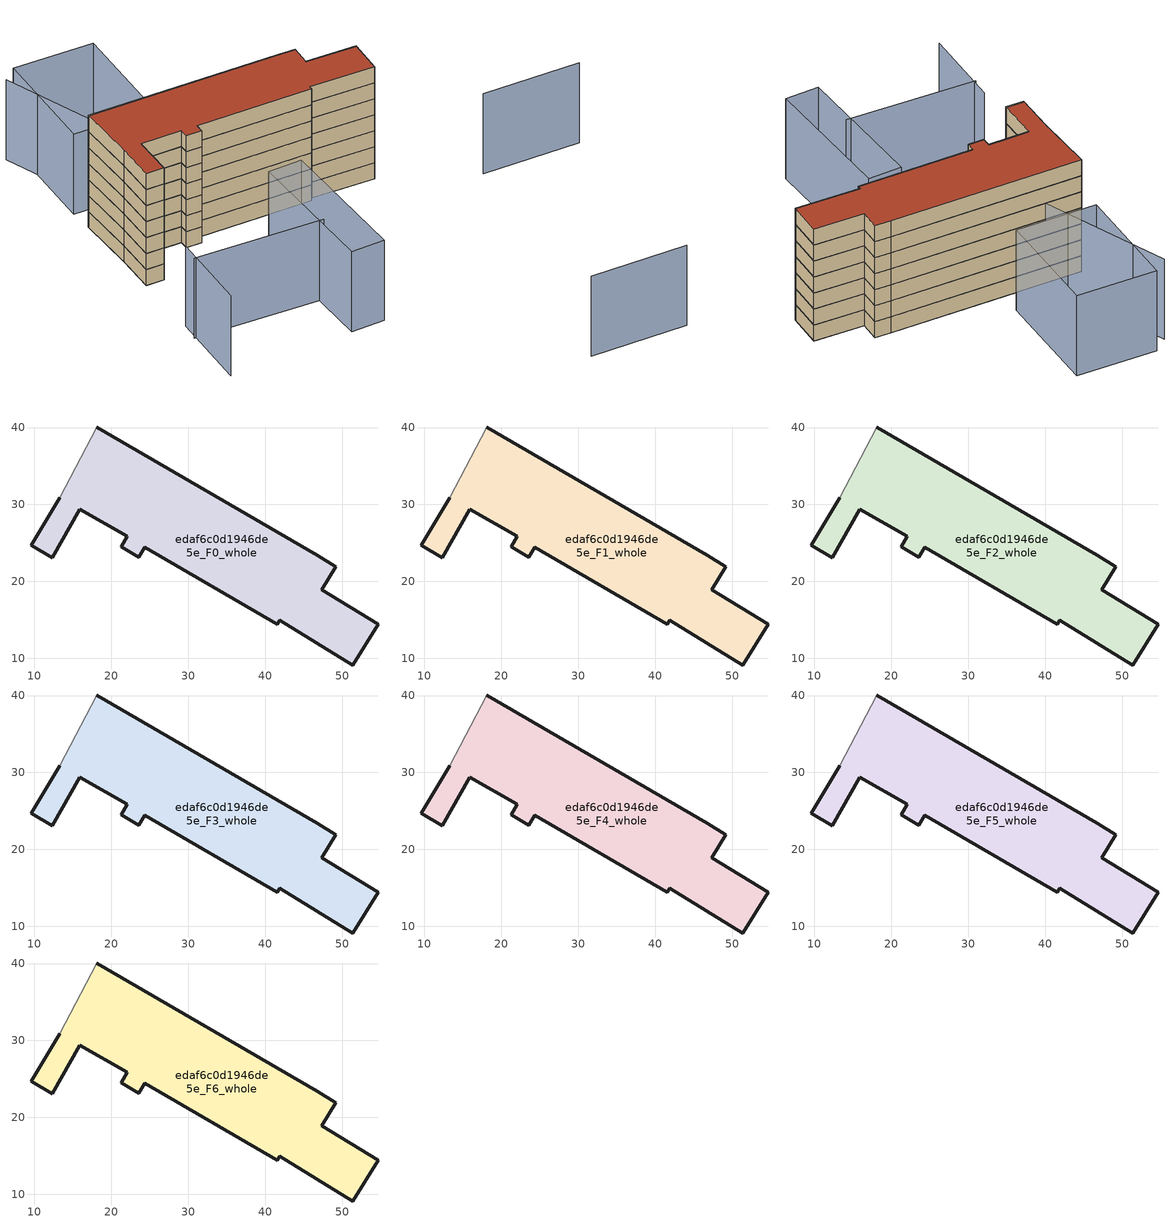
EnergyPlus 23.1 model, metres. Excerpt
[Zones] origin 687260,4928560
edaf6c0d1946de5e_F0_whole
 floor ground (EU_floor_Construction): 51.39,9.14 54.64,14.42 47.31,18.93 49.16,21.93 46.78,23.39 18.11,40.07 13.26,30.87 9.62,24.71 12.31,23.11 15.92,29.36 22.04,25.87 21.26,24.5 23.58,23.17 24.32,24.45 41.56,14.42 41.88,14.96 z0
 wall outside (EU_wall_Construction): 18.11,40.07 46.78,23.39 49.16,21.93 47.31,18.93 54.64,14.42 51.39,9.14 41.88,14.96 41.56,14.42 24.32,24.45 23.58,23.17 21.26,24.5 22.04,25.87 15.92,29.36 12.31,23.11 9.62,24.71 13.26,30.87 z0:3
 wall adiabatic (EU_wall_Construction): 13.26,30.87 18.11,40.07 z0:3
edaf6c0d1946de5e_F1_whole
 floor to edaf6c0d1946de5e_F0_whole (EU_floor_Construction): 51.39,9.14 54.64,14.42 47.31,18.93 49.16,21.93 46.77,23.39 18.11,40.07 13.26,30.87 9.62,24.71 12.31,23.11 15.92,29.36 22.04,25.87 21.26,24.5 23.58,23.17 24.32,24.45 41.56,14.42 41.88,14.96 z3
 wall outside (EU_wall_Construction): 18.11,40.07 46.78,23.39 49.16,21.93 47.31,18.93 54.64,14.42 51.39,9.14 41.88,14.96 41.56,14.42 24.32,24.45 23.58,23.17 21.26,24.5 22.04,25.87 15.92,29.36 12.31,23.11 9.62,24.71 13.26,30.87 z3:6
 wall adiabatic (EU_wall_Construction): 13.26,30.87 18.11,40.07 z3:6
edaf6c0d1946de5e_F2_whole
 floor to edaf6c0d1946de5e_F1_whole (EU_floor_Construction): 51.39,9.14 54.64,14.42 47.31,18.93 49.16,21.93 46.77,23.39 18.11,40.07 13.26,30.87 9.62,24.71 12.31,23.11 15.92,29.36 22.04,25.87 21.26,24.5 23.58,23.17 24.32,24.45 41.56,14.42 41.88,14.96 z6
 wall outside (EU_wall_Construction): 18.11,40.07 46.78,23.39 49.16,21.93 47.31,18.93 54.64,14.42 51.39,9.14 41.88,14.96 41.56,14.42 24.32,24.45 23.58,23.17 21.26,24.5 22.04,25.87 15.92,29.36 12.31,23.11 9.62,24.71 13.26,30.87 z6:9
 wall adiabatic (EU_wall_Construction): 13.26,30.87 18.11,40.07 z6:9
edaf6c0d1946de5e_F3_whole
 floor to edaf6c0d1946de5e_F2_whole (EU_floor_Construction): 51.39,9.14 54.64,14.42 47.31,18.93 49.16,21.93 46.77,23.39 18.11,40.07 13.26,30.87 9.62,24.71 12.31,23.11 15.92,29.36 22.04,25.87 21.26,24.5 23.58,23.17 24.32,24.45 41.56,14.42 41.88,14.96 z9
 wall outside (EU_wall_Construction): 18.11,40.07 46.78,23.39 49.16,21.93 47.31,18.93 54.64,14.42 51.39,9.14 41.88,14.96 41.56,14.42 24.32,24.45 23.58,23.17 21.26,24.5 22.04,25.87 15.92,29.36 12.31,23.11 9.62,24.71 13.26,30.87 z9:12
 wall adiabatic (EU_wall_Construction): 13.26,30.87 18.11,40.07 z9:12
edaf6c0d1946de5e_F4_whole
 floor to edaf6c0d1946de5e_F3_whole (EU_floor_Construction): 51.39,9.14 54.64,14.42 47.31,18.93 49.16,21.93 46.77,23.39 18.11,40.07 13.26,30.87 9.62,24.71 12.31,23.11 15.92,29.36 22.04,25.87 21.26,24.5 23.58,23.17 24.32,24.45 41.56,14.42 41.88,14.96 z12
 wall outside (EU_wall_Construction): 18.11,40.07 46.78,23.39 49.16,21.93 47.31,18.93 54.64,14.42 51.39,9.14 41.88,14.96 41.56,14.42 24.32,24.45 23.58,23.17 21.26,24.5 22.04,25.87 15.92,29.36 12.31,23.11 9.62,24.71 13.26,30.87 z12:15
 wall adiabatic (EU_wall_Construction): 13.26,30.87 18.11,40.07 z12:15
edaf6c0d1946de5e_F5_whole
 floor to edaf6c0d1946de5e_F4_whole (EU_floor_Construction): 51.39,9.14 54.64,14.42 47.31,18.93 49.16,21.93 46.77,23.39 18.11,40.07 13.26,30.87 9.62,24.71 12.31,23.11 15.92,29.36 22.04,25.87 21.26,24.5 23.58,23.17 24.32,24.45 41.56,14.42 41.88,14.96 z15
 wall outside (EU_wall_Construction): 18.11,40.07 46.78,23.39 49.16,21.93 47.31,18.93 54.64,14.42 51.39,9.14 41.88,14.96 41.56,14.42 24.32,24.45 23.58,23.17 21.26,24.5 22.04,25.87 15.92,29.36 12.31,23.11 9.62,24.71 13.26,30.87 z15:18
 wall adiabatic (EU_wall_Construction): 13.26,30.87 18.11,40.07 z15:18
edaf6c0d1946de5e_F6_whole
 floor to edaf6c0d1946de5e_F5_whole (EU_floor_Construction): 51.39,9.14 54.64,14.42 47.31,18.93 49.16,21.93 46.77,23.39 18.11,40.07 13.26,30.87 9.62,24.71 12.31,23.11 15.92,29.36 22.04,25.87 21.26,24.5 23.58,23.17 24.32,24.45 41.56,14.42 41.88,14.96 z18
 wall outside (EU_wall_Construction): 18.11,40.07 46.78,23.39 49.16,21.93 47.31,18.93 54.64,14.42 51.39,9.14 41.88,14.96 41.56,14.42 24.32,24.45 23.58,23.17 21.26,24.5 22.04,25.87 15.92,29.36 12.31,23.11 9.62,24.71 13.26,30.87 z18:21
 wall adiabatic (EU_wall_Construction): 13.26,30.87 18.11,40.07 z18:21
 roof outside (EU_roof_Construction): 46.78,23.39 49.16,21.93 47.31,18.93 54.64,14.42 51.39,9.14 41.88,14.96 41.56,14.42 24.32,24.45 23.58,23.17 21.26,24.5 22.04,25.87 15.92,29.36 12.31,23.11 9.62,24.71 13.26,30.87 18.11,40.07 z21
shading: 1.68,11.36 20.47,-0.3 / 75.52,-12.63 61.08,-4.28 / 3.66,14.13 -3.92,1.56 / 26.78,59.84 22.42,28.43 / 20.5,-11.01 15.38,-8.3 / 15.38,-8.3 26.78,13.24 / 26.78,13.24 31.9,10.53 / 31.9,10.53 20.5,-11.01 / 41.84,53.39 31.89,36.66 / 31.89,36.66 19.98,43.75 / 19.98,43.75 29.93,60.48 / 29.93,60.48 41.84,53.39 z0:15
[Building]
EU S2 Campaign: North Axis=0; Terrain=City; Solar Distribution=FullExterior
[Site:Location]
Bologna: Latitude=44.5; Longitude=11.25; Time Zone=1; Elevation=37
[SizingPeriod:WeatherFileDays]
AnnualSizingPeriod: Begin Month=1; Begin Day of Month=1; End Month=12; End Day of Month=31; Day of Week for Start Day=Monday; Use Weather File Daylight Saving Period=No; Use Weather File Rain and Snow Indicators=No
[MATERIAL]
EU_InternalMass_Material: Roughness=MediumRough; Thickness=0.1; Conductivity=1; Density=1800; Specific Heat=900; Thermal Absorptance=0.9; Solar Absorptance=0.7; Visible Absorptance=0.7
[MATERIAL:NOMASS] Roughness=MediumRough; Thermal Absorptance=0.9; Solar Absorptance=0.7; Visible Absorptance=0.7
Name | Thermal Resistance
EU_wall_NoMass | 0.905828
EU_roof_NoMass | 0.37593
EU_floor_NoMass | 0.67114
[CONSTRUCTION]
EU_wall_Construction: EU_wall_NoMass
EU_roof_Construction: EU_roof_NoMass
EU_floor_Construction: EU_floor_NoMass
EU_InternalMass_Construction: EU_InternalMass_Material
[ZONE] Type=1; Multiplier=1; Ceiling Height=autocalculate; Volume=1341.54; Floor Area=autocalculate; Part of Total Floor Area=Yes
edaf6c0d1946de5e_F0_whole; edaf6c0d1946de5e_F1_whole; edaf6c0d1946de5e_F2_whole; edaf6c0d1946de5e_F3_whole; edaf6c0d1946de5e_F4_whole; edaf6c0d1946de5e_F5_whole; edaf6c0d1946de5e_F6_whole
[INTERNALMASS] Construction=EU_InternalMass_Construction; Surface Area=447.178
Name | Zone or ZoneList
edaf6c0d1946de5e_F0_whole_EU_InternalMass | edaf6c0d1946de5e_F0_whole
edaf6c0d1946de5e_F1_whole_EU_InternalMass | edaf6c0d1946de5e_F1_whole
edaf6c0d1946de5e_F2_whole_EU_InternalMass | edaf6c0d1946de5e_F2_whole
edaf6c0d1946de5e_F3_whole_EU_InternalMass | edaf6c0d1946de5e_F3_whole
edaf6c0d1946de5e_F4_whole_EU_InternalMass | edaf6c0d1946de5e_F4_whole
edaf6c0d1946de5e_F5_whole_EU_InternalMass | edaf6c0d1946de5e_F5_whole
edaf6c0d1946de5e_F6_whole_EU_InternalMass | edaf6c0d1946de5e_F6_whole
[OTHEREQUIPMENT] Fuel Type=Electricity; Design Level Calculation Method=Watts/Area; Power per Zone Floor Area=1; Fraction Latent=0; Fraction Radiant=0; Fraction Lost=0; Carbon Dioxide Generation Rate=0; EndUse Subcategory=EU_Step8_InternalGains
Name | Zone or ZoneList or Space or SpaceList | Schedule
EU_Step8_InternalGain_edaf6c0d1946de5e_F0_whole_f000 | edaf6c0d1946de5e_F0_whole | EU_Step8_GainSchedule_edaf6c0d1946de5e_F0_whole_f000
EU_Step8_InternalGain_edaf6c0d1946de5e_F1_whole_f000 | edaf6c0d1946de5e_F1_whole | EU_Step8_GainSchedule_edaf6c0d1946de5e_F1_whole_f000
EU_Step8_InternalGain_edaf6c0d1946de5e_F2_whole_f000 | edaf6c0d1946de5e_F2_whole | EU_Step8_GainSchedule_edaf6c0d1946de5e_F2_whole_f000
EU_Step8_InternalGain_edaf6c0d1946de5e_F3_whole_f000 | edaf6c0d1946de5e_F3_whole | EU_Step8_GainSchedule_edaf6c0d1946de5e_F3_whole_f000
EU_Step8_InternalGain_edaf6c0d1946de5e_F4_whole_f000 | edaf6c0d1946de5e_F4_whole | EU_Step8_GainSchedule_edaf6c0d1946de5e_F4_whole_f000
EU_Step8_InternalGain_edaf6c0d1946de5e_F5_whole_f000 | edaf6c0d1946de5e_F5_whole | EU_Step8_GainSchedule_edaf6c0d1946de5e_F5_whole_f000
EU_Step8_InternalGain_edaf6c0d1946de5e_F6_whole_f000 | edaf6c0d1946de5e_F6_whole | EU_Step8_GainSchedule_edaf6c0d1946de5e_F6_whole_f000
[ZONEVENTILATION:DESIGNFLOWRATE] Schedule=EU_AlwaysOn; Design Flow Rate Calculation Method=AirChanges/Hour; Air Changes per Hour=0.73129; Ventilation Type=Natural; Fan Pressure Rise=0; Fan Total Efficiency=1; Constant Term Coefficient=1; Temperature Term Coefficient=0; Velocity Term Coefficient=0; Velocity Squared Term Coefficient=0; Minimum Indoor Temperature=-100; Maximum Indoor Temperature=100; Delta Temperature=-100; Minimum Outdoor Temperature=-100; Maximum Outdoor Temperature=100; Maximum Wind Speed=40
Name | Zone or ZoneList or Space or SpaceList
EU_ConstantAir_edaf6c0d1946de5e_F0_whole | edaf6c0d1946de5e_F0_whole
EU_ConstantAir_edaf6c0d1946de5e_F1_whole | edaf6c0d1946de5e_F1_whole
EU_ConstantAir_edaf6c0d1946de5e_F2_whole | edaf6c0d1946de5e_F2_whole
EU_ConstantAir_edaf6c0d1946de5e_F3_whole | edaf6c0d1946de5e_F3_whole
EU_ConstantAir_edaf6c0d1946de5e_F4_whole | edaf6c0d1946de5e_F4_whole
EU_ConstantAir_edaf6c0d1946de5e_F5_whole | edaf6c0d1946de5e_F5_whole
EU_ConstantAir_edaf6c0d1946de5e_F6_whole | edaf6c0d1946de5e_F6_whole
[HVACTEMPLATE:THERMOSTAT] Constant Heating Setpoint=20; Constant Cooling Setpoint=50
EU_HeatOnly_edaf6c0d1946de5e_F0_whole; EU_HeatOnly_edaf6c0d1946de5e_F1_whole; EU_HeatOnly_edaf6c0d1946de5e_F2_whole; EU_HeatOnly_edaf6c0d1946de5e_F3_whole; EU_HeatOnly_edaf6c0d1946de5e_F4_whole; EU_HeatOnly_edaf6c0d1946de5e_F5_whole; EU_HeatOnly_edaf6c0d1946de5e_F6_whole
[HVACTEMPLATE:ZONE:IDEALLOADSAIRSYSTEM] System Availability Schedule=EU_AlwaysOn; Maximum Heating Supply Air Temperature=50; Minimum Cooling Supply Air Temperature=13; Maximum Heating Supply Air Humidity Ratio=0.0156; Minimum Cooling Supply Air Humidity Ratio=0.0077; Heating Limit=NoLimit; Cooling Limit=NoLimit; Heating Availability Schedule=EU_AlwaysOn; Cooling Availability Schedule=EU_CoolingOff; Dehumidification Control Type=ConstantSensibleHeatRatio; Cooling Sensible Heat Ratio=0.7; Dehumidification Setpoint=60; Humidification Control Type=None; Humidification Setpoint=30; Outdoor Air Method=None; Outdoor Air Flow Rate per Person=0.00944; Outdoor Air Flow Rate per Zone Floor Area=0; Outdoor Air Flow Rate per Zone=0; Demand Controlled Ventilation Type=None; Outdoor Air Economizer Type=NoEconomizer; Heat Recovery Type=None; Sensible Heat Recovery Effectiveness=0.7; Latent Heat Recovery Effectiveness=0.65
Name | Template Thermostat
edaf6c0d1946de5e_F0_whole | EU_HeatOnly_edaf6c0d1946de5e_F0_whole
edaf6c0d1946de5e_F1_whole | EU_HeatOnly_edaf6c0d1946de5e_F1_whole
edaf6c0d1946de5e_F2_whole | EU_HeatOnly_edaf6c0d1946de5e_F2_whole
edaf6c0d1946de5e_F3_whole | EU_HeatOnly_edaf6c0d1946de5e_F3_whole
edaf6c0d1946de5e_F4_whole | EU_HeatOnly_edaf6c0d1946de5e_F4_whole
edaf6c0d1946de5e_F5_whole | EU_HeatOnly_edaf6c0d1946de5e_F5_whole
edaf6c0d1946de5e_F6_whole | EU_HeatOnly_edaf6c0d1946de5e_F6_whole
[SIZING:ZONE] Zone Cooling Design Supply Air Temperature Input Method=SupplyAirTemperature; Zone Cooling Design Supply Air Temperature=13; Zone Heating Design Supply Air Temperature Input Method=SupplyAirTemperature; Zone Heating Design Supply Air Temperature=50; Zone Cooling Design Supply Air Humidity Ratio=0.008; Zone Heating Design Supply Air Humidity Ratio=0.008; Cooling Design Air Flow Method=DesignDay; Cooling Design Air Flow Rate=0; Cooling Minimum Air Flow per Zone Floor Area=0.000762; Cooling Minimum Air Flow=0; Cooling Minimum Air Flow Fraction=0.2; Heating Design Air Flow Method=DesignDay; Heating Design Air Flow Rate=0; Heating Maximum Air Flow per Zone Floor Area=0.002032; Heating Maximum Air Flow=0.141576; Heating Maximum Air Flow Fraction=0.3; Account for Dedicated Outdoor Air System=No; Dedicated Outdoor Air System Control Strategy=NeutralSupplyAir; Dedicated Outdoor Air Low Setpoint Temperature for Design=autosize; Dedicated Outdoor Air High Setpoint Temperature for Design=autosize; Zone Load Sizing Method=Sensible Load Only No Latent Load; Zone Latent Cooling Design Supply Air Humidity Ratio Input Method=HumidityRatioDifference; Zone Cooling Design Supply Air Humidity Ratio Difference=0.005; Zone Latent Heating Design Supply Air Humidity Ratio Input Method=HumidityRatioDifference; Zone Humidification Design Supply Air Humidity Ratio Difference=0.005
edaf6c0d1946de5e_F0_whole; edaf6c0d1946de5e_F1_whole; edaf6c0d1946de5e_F2_whole; edaf6c0d1946de5e_F3_whole; edaf6c0d1946de5e_F4_whole; edaf6c0d1946de5e_F5_whole; edaf6c0d1946de5e_F6_whole
[SCHEDULE:CONSTANT]
Name | Hourly Value
EU_AlwaysOn | 1
EU_CoolingOff | 0
[SCHEDULE:FILE] Column Number=1; Rows to Skip at Top=0; Number of Hours of Data=8760; Column Separator=Comma; Interpolate to Timestep=No; Minutes per Item=60; Adjust Schedule for Daylight Savings=Yes
Name | File
EU_Step8_GainSchedule_edaf6c0d1946de5e_F0_whole_f000 | ../../schedules/edaf6c0d1946de5e/edaf6c0d1946de5e_F0_whole_f000_gain.csv
EU_Step8_GainSchedule_edaf6c0d1946de5e_F1_whole_f000 | ../../schedules/edaf6c0d1946de5e/edaf6c0d1946de5e_F1_whole_f000_gain.csv
EU_Step8_GainSchedule_edaf6c0d1946de5e_F2_whole_f000 | ../../schedules/edaf6c0d1946de5e/edaf6c0d1946de5e_F2_whole_f000_gain.csv
EU_Step8_GainSchedule_edaf6c0d1946de5e_F3_whole_f000 | ../../schedules/edaf6c0d1946de5e/edaf6c0d1946de5e_F3_whole_f000_gain.csv
EU_Step8_GainSchedule_edaf6c0d1946de5e_F4_whole_f000 | ../../schedules/edaf6c0d1946de5e/edaf6c0d1946de5e_F4_whole_f000_gain.csv
EU_Step8_GainSchedule_edaf6c0d1946de5e_F5_whole_f000 | ../../schedules/edaf6c0d1946de5e/edaf6c0d1946de5e_F5_whole_f000_gain.csv
EU_Step8_GainSchedule_edaf6c0d1946de5e_F6_whole_f000 | ../../schedules/edaf6c0d1946de5e/edaf6c0d1946de5e_F6_whole_f000_gain.csv
